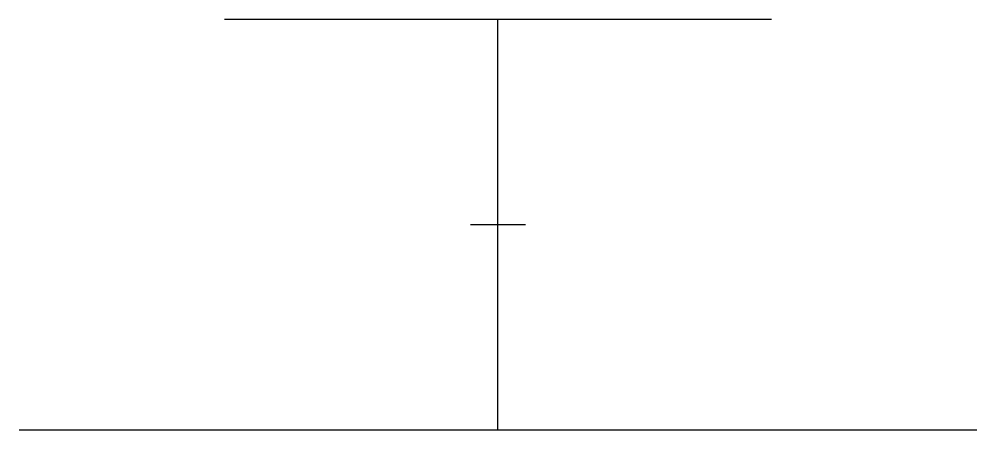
# Model space of a CAD drawing. Header units: metres. Extents: x 0 to 140, y 0 to 60.
import ezdxf

# ---------------------------------------------------------------- set-up
doc = ezdxf.new("R2010")
doc.units = ezdxf.units.M
for name, color, linetype in [('CENTER', 5, 'Continuous'), ('GUIDE', 3, 'Continuous'), ('OUTER', 7, 'Continuous')]:
    doc.layers.add(name, color=color, linetype=linetype)

msp = doc.modelspace()

# ---------------------------------------------------------------- linework, layer by layer
at = {"layer": 'CENTER'}
msp.add_line((70, 0), (70, 60), dxfattribs=at)
at = {"layer": 'GUIDE'}
for p, q in [((30, 60), (110, 60)), ((70, 26), (70, 34)), ((66, 30), (74, 30))]:
    msp.add_line(p, q, dxfattribs=at)
at = {"layer": 'OUTER'}
msp.add_line((0, 0), (140, 0), dxfattribs=at)

doc.saveas('drawing.dxf')
